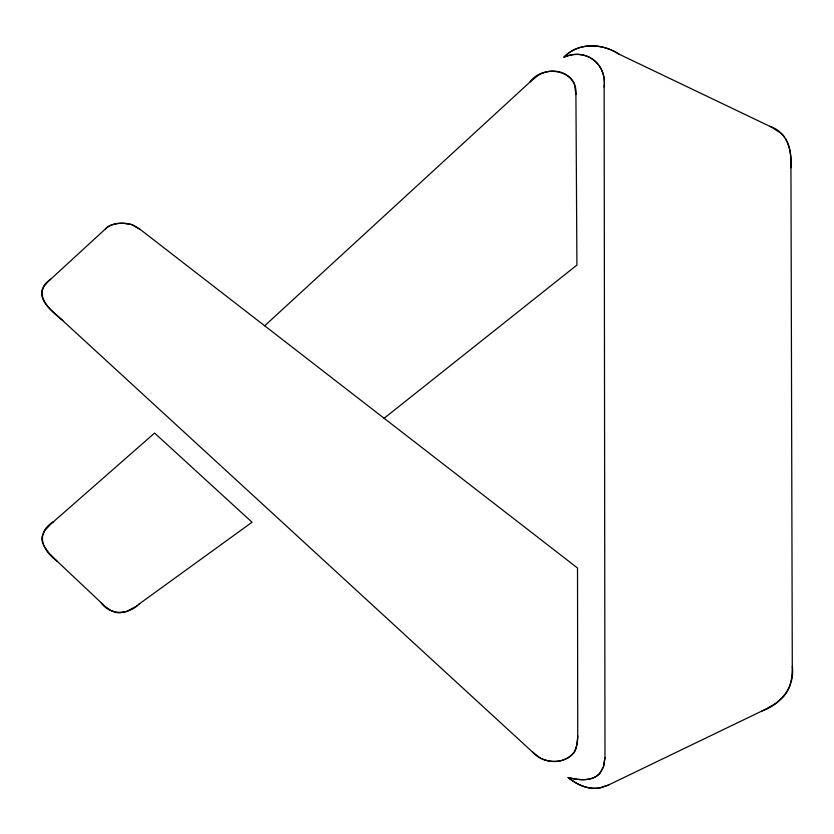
<?xml version="1.0" encoding="UTF-8"?>
<svg xmlns="http://www.w3.org/2000/svg" width="834" height="834" viewBox="0 0 834 834"><rect width="100%" height="100%" fill="white"/><g stroke="black" fill="none" stroke-linecap="round" stroke-linejoin="round"><path stroke-width="1.25" d="M57.046 315.44C50.488 309.57 42.242 303.034 41.7 293.526A11.739 11.707 43.1 0 1 42.013 290.868L44.16 286.145L48.143 281.548L107.398 227.161A16.086 16.044 43.1 0 1 110.349 225.461L112.569 224.648A33.902 33.829 43.1 0 1 123.192 223.241L131.876 224.669L140.612 229.736L577.514 568.017L577.733 737.767L576.086 748.536A18.702 18.661 43.1 0 1 574.709 751.319C565.316 765.372 543.153 763.996 532.53 752.049L57.9 316.18M785.555 138.569C790.851 147.295 790.924 157.855 790.945 167.749L792.3 668.43L791.81 677.594L789.798 686.142A31.786 31.65 89.9 0 1 787.452 691.105L786.431 692.741A36.3 36.154 89.9 0 1 782.897 697.255L776.1 703.156L765.195 709.432L608.153 785.169L600.949 787.64A30.285 30.285 0 0 1 593.599 788.318C584.134 788.005 575.418 783.334 568.121 777.58C577.305 779.654 587.991 781.489 596.477 776.245A16.315 16.242 89.9 0 0 599.74 773.42L603.67 766.133L604.984 757.762L604.139 86.955C606.86 63.436 585.697 47.726 563.972 57.181C578.494 41.981 602.596 43.243 619.182 54.252L771.356 127.049L781.719 133.805A24.04 23.936 89.9 0 1 784.679 137.245M792.3 666.502C795.094 686.935 780.488 704.532 761.922 711.037M577.743 735.724L577.284 744.001L574.689 751.361A18.129 18.087 43.1 0 1 572.207 754.572M604.984 757.762L603.597 766.227M602.231 769.73L603.326 767.176M601.773 770.491C594.934 782.136 579.359 780.405 568.121 777.58C575.043 783.032 583.185 787.494 592.109 788.234A30.608 30.472 89.9 0 0 600.011 787.828L608.153 785.169M572.207 754.572L568.277 757.72L562.721 760.212A29.326 29.263 43.1 0 1 545.968 760.327A29.013 28.95 43.1 0 1 543.935 759.691A25.708 25.646 43.1 0 1 539.525 757.564L532.53 752.049M50.603 279.244C30.316 292.963 50.374 310.748 62.821 320.496M264.68 325.792L530.674 81.398L538.086 75.477A30.305 30.243 -42.9 0 1 542.392 73.204M529.944 82.066C542.726 63.77 578.171 69.514 575.919 94.534L576.919 265.076L384.109 418.272M105.47 228.745C111.746 222.991 121.222 222.49 129.218 223.929A23.008 22.956 43.1 0 1 133.513 225.316L139.57 228.943M53.532 521.657C34.819 533.187 42.378 550.336 57.014 561.094L105.001 606.328L110.588 610.352L115.676 612.385A16.784 16.753 -42.9 0 0 119.95 612.834L126.622 611.458L135.16 606.818M138.475 604.483L252.045 522.24L154.592 433.054L50.666 524.2L44.88 530.455L42.18 536.199A12.229 12.208 -42.9 0 0 41.94 540.078L42.847 543.841M139.539 603.712C128.78 614.846 110.495 615.909 100.945 602.628M136.296 606.037L137.401 605.255M769.813 126.299C787.296 131.855 792.352 151.361 790.945 167.749M619.182 54.252C602.586 43.285 578.515 41.95 563.972 57.181C585.708 47.653 606.923 63.405 604.139 86.955M57.014 561.094L48.612 552.681L43.41 545.134M575.919 94.534L574.532 84.609A17.952 17.921 -42.9 0 0 573.271 81.888L572.729 80.992A20.308 20.266 -42.9 0 0 571.446 79.23A20.068 20.026 -42.9 0 0 569.341 77.009L566.088 74.58A26.01 25.948 -42.9 0 0 542.454 73.34"/></g></svg>
